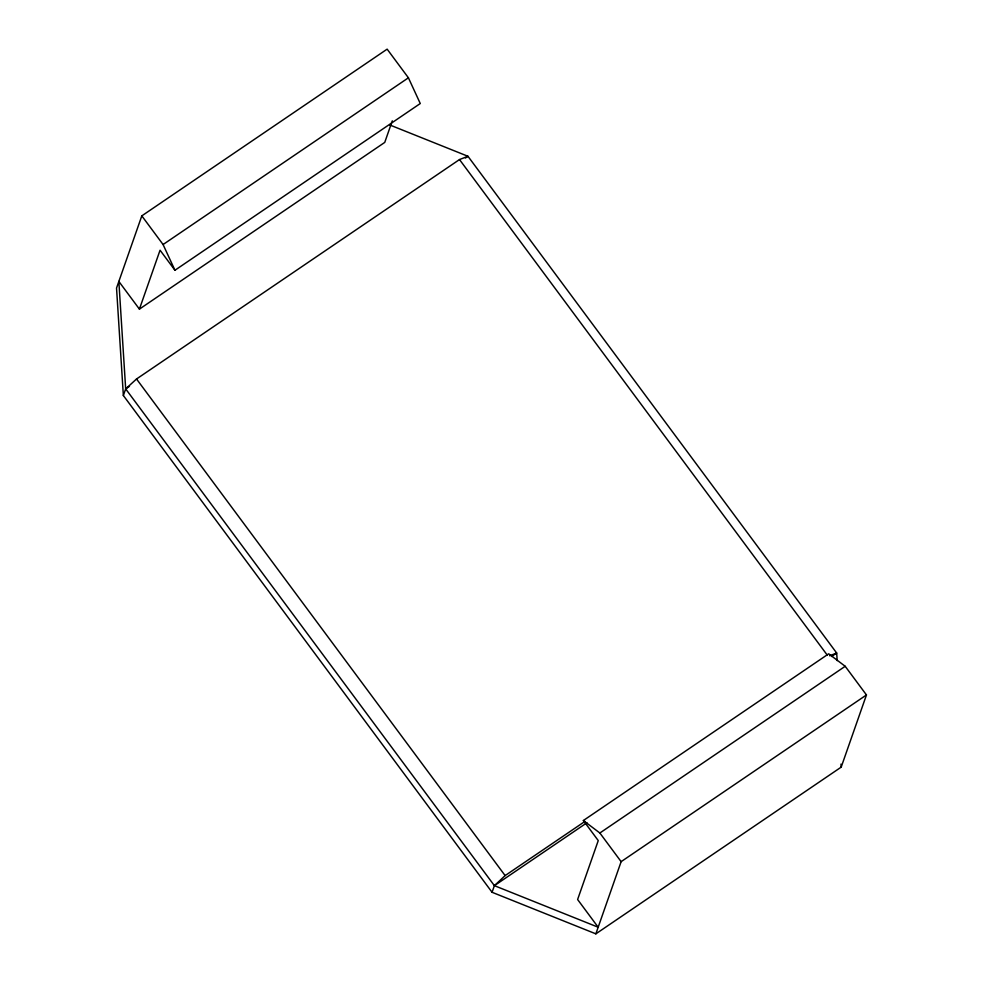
<?xml version="1.0" encoding="UTF-8"?>
<svg xmlns="http://www.w3.org/2000/svg" width="983" height="983" viewBox="0 0 983 983"><rect width="100%" height="100%" fill="white"/><g stroke="black" fill="none" stroke-linecap="round" stroke-linejoin="round"><path stroke-width="1.47" d="M139.414 309.129L160.057 250.198L174.949 270.251L420.269 103.534L408.412 77.804L387.142 49.15L141.81 215.867L116.535 288.056L123.354 395.51L492.065 892.281L595.858 933.85L841.19 767.133L866.465 694.944L845.196 666.29L828.694 653.806L583.361 820.522L598.254 840.588L577.611 899.519L598.18 927.227L494.388 885.658L125.677 388.899L118.845 281.433L139.414 309.129L384.746 142.412L392.291 120.848M123.354 395.51L125.677 388.899L136.526 378.996L459.503 159.553L467.969 156.285L836.693 653.044L837.172 660.613M492.065 892.281L494.388 885.658L505.127 875.595L584.934 821.419M595.858 933.85L621.133 861.661L866.465 694.944M174.949 270.251L163.08 244.534L408.412 77.804M125.677 388.899L129.473 386.307M465.438 158.005L467.969 156.285L389.772 124.964M494.388 885.658L586.937 822.771M831.618 656.497L836.693 653.044L829.566 655.772M583.361 820.522L599.863 833.006L845.196 666.29M459.503 159.553L827.231 655.083M141.81 215.867L163.08 244.534M599.863 833.006L621.133 861.661M136.526 378.996L505.127 875.595M840.993 764.11L841.19 767.133"/></g></svg>
